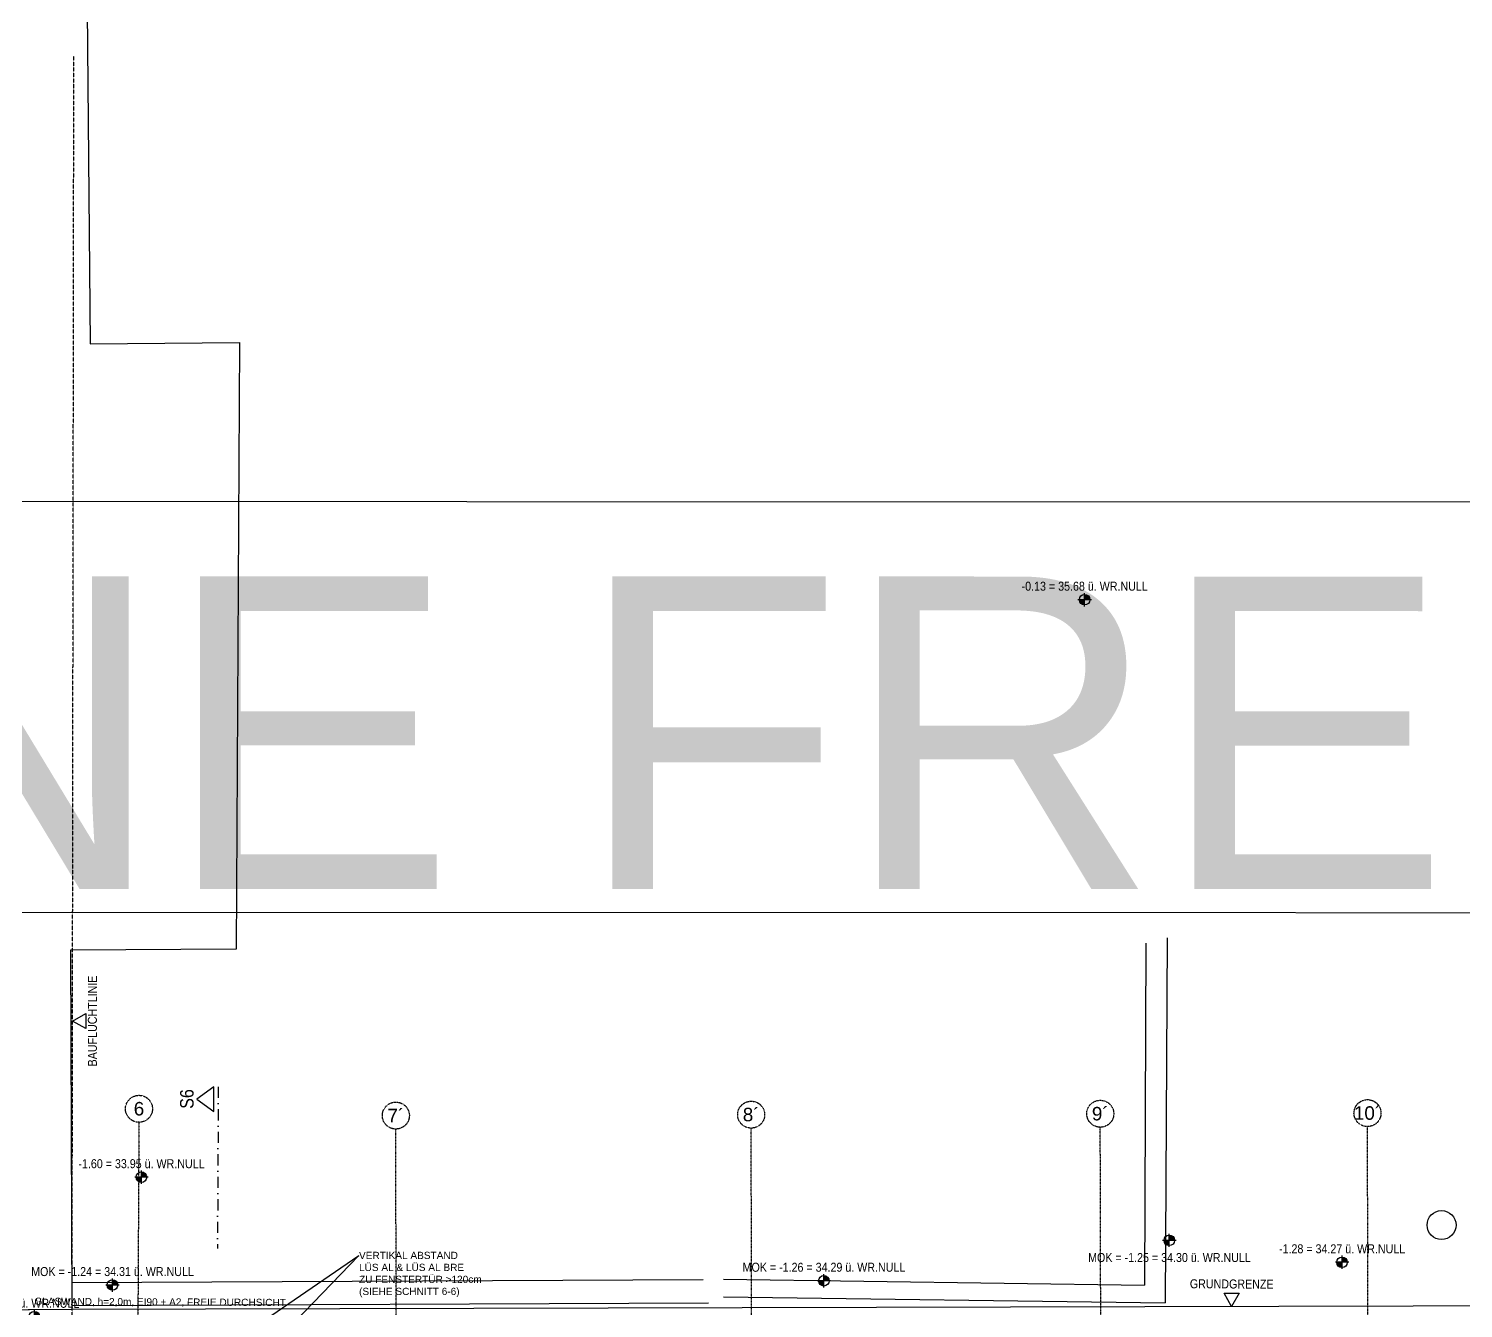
# Model space of a CAD drawing. Header units: millimetres. Extents: x -5498 to 144064, y 340 to 109563.
# Drawn here: x 21912 to 37857, y 74769 to 88993 of the extents above; entities that cross this region are included whole.
import ezdxf
from ezdxf.enums import TextEntityAlignment as Align

# ---------------------------------------------------------------- set-up
doc = ezdxf.new("R2010")
doc.units = ezdxf.units.MM
for name, pattern in [('DASHDOT', [1, 0.5, -0.25, 0, -0.25]), ('STRICHLINIE', [0.75, 0.5, -0.25]), ('STRICHPUNKT', [1, 0.5, -0.25, 0, -0.25]), ('STRICHPUNKTX2', [2, 1, -0.5, 0, -0.5])]:
    doc.linetypes.add(name, pattern=pattern)
for name, color, linetype in [('00_HLP-G00-LEG-M0', 6, 'Continuous'), ('01-BFL-G00-LEG-M0', 251, 'Continuous'), ('01-SCH-G00-LEG-M0', 251, 'STRICHPUNKTX2'), ('01-SYM-G00-Leg-M0', 251, 'Continuous'), ('01-TXT---------M0', 251, 'Continuous'), ('02-ANS-G00-LEG-M0', 251, 'Continuous'), ('02-AXO-G00-LEG-M0', 251, 'STRICHPUNKT'), ('02-DIM-G00-LEG-BEHÖRDE', 251, 'Continuous'), ('02-TWB-G00-LEG-M0', 251, 'Continuous'), ('07-TXT---------M0', 251, 'Continuous'), ('07-TXT-G00-LEG-M0', 251, 'Continuous'), ('09-FIL-G00-LEG-BLAU', 251, 'Continuous'), ('09-NAT-G00-LEG-PFLANZEN', 251, 'Continuous'), ('09-VER-G00-LEG-GRUNDSTÜCKSGRENZE', 251, 'Continuous')]:
    doc.layers.add(name, color=color, linetype=linetype)
doc.styles.add('ARIAL', font='arial.ttf', dxfattribs={"width": 0.85})
doc.styles.get("Standard").update_dxf_attribs({"font": 'arial.ttf'})

# ---------------------------------------------------------------- blocks, each defined once
blk = doc.blocks.new('01-HK3')
blk.add_lwpolyline([(0, 0), (0.0423, 0.0732), (-0.0423, 0.0732)], close=True)
at = {"color": 0, "style": 'ARIAL', "width": 0.85}
blk.add_attdef('HEIGHT', text='', height=0.05, dxfattribs=at).set_placement((0, 0.35), align=Align.TOP_CENTER)
blk = doc.blocks.new('01-HK1')
for p, q in [((-0.001, -0.074), (-0.001, 0.074)), ((0.074, 0), (-0.075, 0))]:
    blk.add_line(p, q)
blk.add_circle((-0.001, 0), 0.0586)
for points in [[(-0.001, 0.059), (0.041, 0.041), (-0.001, 0)], [(-0.001, 0), (0.058, 0), (0.041, 0.041)], [(-0.059, 0), (-0.042, -0.041), (-0.001, 0)], [(-0.042, -0.041), (-0.001, -0.059), (-0.001, 0)]]:
    blk.add_solid(points)
at = {"layer": '01-TXT---------M0', "color": 8, "style": 'ARIAL', "width": 0.85}
blk.add_attdef('HEIGHT', text='', height=0.1, dxfattribs=at).set_placement((0, 0.2), align=Align.TOP_CENTER)
blk = doc.blocks.new('schnittführung')
at = {"color": 4, "linetype": 'DASHDOT', "ltscale": 0.25}
blk.add_line((0.237, -0.138), (0.237, 1.662), dxfattribs=at)
blk.add_line((0.237, -0.138), (0.237, 1.662), dxfattribs=at)
blk.add_line((0.237, -0.138), (0.237, 1.662), dxfattribs=at)
at = {"color": 4}
blk.add_lwpolyline([(0.187, 0.138), (0.187, -0.138), (0, 0)], close=True, dxfattribs=at)
at = {"layer": '07-TXT---------M0', "color": 9, "style": 'ARIAL', "text_generation_flag": 6, "width": 0.85}
blk.add_attdef('SCHNITT', text='', height=0.15, rotation=270, dxfattribs=at).set_placement((-0.037, 0), align=Align.CENTER)

msp = doc.modelspace()

# ---------------------------------------------------------------- linework, layer by layer
at = {"color": 1, "lineweight": 30}
msp.add_lwpolyline([(8356, 79170), (8356, 83740), (63628, 83731), (63628, 79161)], close=True, dxfattribs=at)
at = {"layer": '01-BFL-G00-LEG-M0', "linetype": 'STRICHLINIE'}
msp.add_lwpolyline([(49706, 88431), (49608, 75015), (49588, 72821), (22385, 72753), (22395, 74753), (22414, 88688)], dxfattribs=at)
at = {"layer": '02-ANS-G00-LEG-M0'}
for points in [[(34330, 78829), (34312, 75026)], [(34565, 78886), (34545, 74829)], [(22387, 75057), (29408, 75091)], [(29634, 75092), (34312, 75026)], [(21976, 74755), (22389, 74759), (44752, 74814), (44739, 72809)], [(29466, 74826), (22389, 74797)], [(29635, 74898), (34545, 74829)]]:
    msp.add_lwpolyline(points, dxfattribs=at)
at = {"layer": '02-AXO-G00-LEG-M0'}
for points in [[(23137, 76837), (23022, 54437)], [(26035, 59562), (25992, 76762)], [(29985, 59572), (29942, 76772)], [(33865, 59582), (33822, 76782)], [(36835, 59589), (36792, 76789)]]:
    msp.add_lwpolyline(points, dxfattribs=at)
for centre in [(23138, 76987), (25993, 76912), (29942, 76922), (33822, 76932), (36792, 76939)]:
    msp.add_circle(centre, 150, dxfattribs=at)
at = {"layer": '02-TWB-G00-LEG-M0'}
msp.add_lwpolyline([(22500, 95323), (22521, 92934), (24188, 92954), (24213, 90043), (22555, 90026), (22596, 85489), (24254, 85506), (24220, 78761), (22377, 78751), (22390, 74757), (7395, 74642), (7435, 105054)], dxfattribs=at)
at = {"layer": '07-TXT-G00-LEG-M0'}
for points in [[(22517, 73254), (25583, 75358)], [(25583, 75358), (23555, 73256)]]:
    msp.add_lwpolyline(points, dxfattribs=at)
at = {"layer": '09-NAT-G00-LEG-PFLANZEN'}
msp.add_circle((37615, 75695), 161, dxfattribs=at)
at = {"layer": '09-VER-G00-LEG-GRUNDSTÜCKSGRENZE'}
msp.add_lwpolyline([(61917, 26338), (50754, 26465), (34259, 26669), (34351, 56613), (7433, 56562), (7303, 56562), (7386, 72730), (7395, 74642), (22389, 74759), (44752, 74814), (44634, 56632), (44768, 56633), (61917, 56665)], close=True, dxfattribs=at)

# ---------------------------------------------------------------- block references
at = {"layer": '00_HLP-G00-LEG-M0', "xscale": 999.9999999999995, "yscale": 999.9999999999995, "zscale": 999.9999999999995, "rotation": 359.7075493058967}
msp.add_blockref('01-HK1', (21976, 74677), dxfattribs=at).add_auto_attribs({'HEIGHT': '35.53 ü. WR.NULL'})
at = {"layer": '01-SCH-G00-LEG-M0'}
ref = msp.add_blockref('schnittführung', (23782, 77096), dxfattribs=dict(at, xscale=-999.9999999999995, yscale=999.9999999999995, zscale=999.9999999999995, rotation=179.7075493130721))
ref.add_attrib('SCHNITT', 'S6', dxfattribs={"layer": '07-TXT---------M0', "color": 9, "extrusion": (0, 0, -1), "height": 150, "rotation": 90.2925, "style": 'ARIAL', "text_generation_flag": 4, "width": 0.85}).set_placement((-23745, 77096), align=Align.CENTER)
at = {"layer": '01-SYM-G00-Leg-M0', "xscale": 999.9999999999995, "yscale": 999.9999999999995, "zscale": 999.9999999999995}
for p, rotation, values in [((33649, 82646), 4.12714685051e-05, {'HEIGHT': '-0.13 = 35.68 ü. WR.NULL'}), ((23166, 76227), 4.12714685051e-05, {'HEIGHT': '-1.60 = 33.95 ü. WR.NULL'}), ((36510, 75281), 4.12714685051e-05, {'HEIGHT': '-1.28 = 34.27 ü. WR.NULL'}), ((30751, 75076), 4.12714685051e-05, {'HEIGHT': 'MOK = -1.26 = 34.29 ü. WR.NULL'}), ((22844, 75028), 4.1270858198e-05, {'HEIGHT': 'MOK = -1.24 = 34.31 ü. WR.NULL'})]:
    msp.add_blockref('01-HK1', p, dxfattribs=dict(at, rotation=rotation)).add_auto_attribs(values)
at = {"layer": '01-SYM-G00-Leg-M0'}
ref = msp.add_blockref('01-HK1', (34590, 75525), dxfattribs=dict(at, xscale=999.9999999999995, yscale=999.9999999999995, zscale=999.9999999999995, rotation=4.12714685051e-05))
ref.add_attrib('HEIGHT', 'MOK = -1.25 = 34.30 ü. WR.NULL', dxfattribs={"layer": '01-TXT---------M0', "color": 8, "height": 100, "rotation": 0, "style": 'ARIAL', "width": 0.85}).set_placement((34591, 75384), align=Align.TOP_CENTER)
at = {"layer": '02-DIM-G00-LEG-BEHÖRDE'}
ref = msp.add_blockref('01-HK3', (22400, 77963), dxfattribs=dict(at, xscale=-2000.000000016161, yscale=2000.000000025193, zscale=1999.999999999999, rotation=270.0013331646776))
ref.add_attrib('HEIGHT', 'BAUFLUCHTLINIE', dxfattribs={"layer": '0', "color": 0, "extrusion": (0, 0, -1), "height": 100, "rotation": 89.9987, "style": 'ARIAL', "text_generation_flag": 4, "width": 0.85}).set_placement((-22700, 77963), align=Align.BOTTOM_CENTER)
at = {"layer": '09-FIL-G00-LEG-BLAU'}
ref = msp.add_blockref('01-HK3', (35282, 74790), dxfattribs=dict(at, xscale=-2000.000000016161, yscale=2000.000000025193, zscale=1999.999999999999, rotation=359.7075492882459))
ref.add_attrib('HEIGHT', 'GRUNDGRENZE', dxfattribs={"layer": '0', "color": 0, "extrusion": (0, 0, -1), "height": 100, "rotation": 0.2925, "style": 'ARIAL', "text_generation_flag": 2, "width": 0.85}).set_placement((-35283, 75090), align=Align.TOP_CENTER)

# ---------------------------------------------------------------- texts
at = {"color": 1, "lineweight": 30, "insert": (12094, 82907), "char_height": 3473.44, "attachment_point": 1, "rotation": 359.9911}
msp.add_mtext_dynamic_manual_height_columns('KEINE FREIHEIT', width=735354.64, gutter_width=17367, heights=[0], dxfattribs=at)
at = {"layer": '01-SYM-G00-Leg-M0', "insert": (21976, 74793), "char_height": 80, "width": 5367.4, "attachment_point": 7, "rotation": 359.7075}
msp.add_mtext('{\\fArial|b0|i0|c0|p34;GLASWAND, h=2,0m, EI90 + A2, FREIE DURCHSICHT}', dxfattribs=at)
at = {"layer": '02-AXO-G00-LEG-M0', "char_height": 150, "width": 246.7, "attachment_point": 5}
for s, insert, rotation in [('{\\fArial|b0|i0|c0|p34;6}', (23138, 76987), 359.7075), ('{\\fArial|b0|i0|c0|p34;9´}', (33822, 76932), 0.1423), ('{\\fArial|b0|i0|c0|p34;10´}', (36792, 76939), 0.1423), ('{\\fArial|b0|i0|c0|p34;7´}', (25993, 76912), 0.1423), ('{\\fArial|b0|i0|c0|p34;8´}', (29942, 76922), 0.1423)]:
    msp.add_mtext(s, dxfattribs=dict(at, insert=insert, rotation=rotation))
at = {"layer": '07-TXT-G00-LEG-M0', "insert": (25584, 74893), "char_height": 80, "width": 2602.13, "attachment_point": 7, "rotation": 0.0477}
msp.add_mtext('{\\fArial|b0|i0|c0|p34;VERTIKAL ABSTAND \\PLÜS AL & LÜS AL BRE\\PZU FENSTERTÜR >120cm \\P(SIEHE SCHNITT 6-6)}', dxfattribs=at)

doc.saveas('drawing.dxf')
